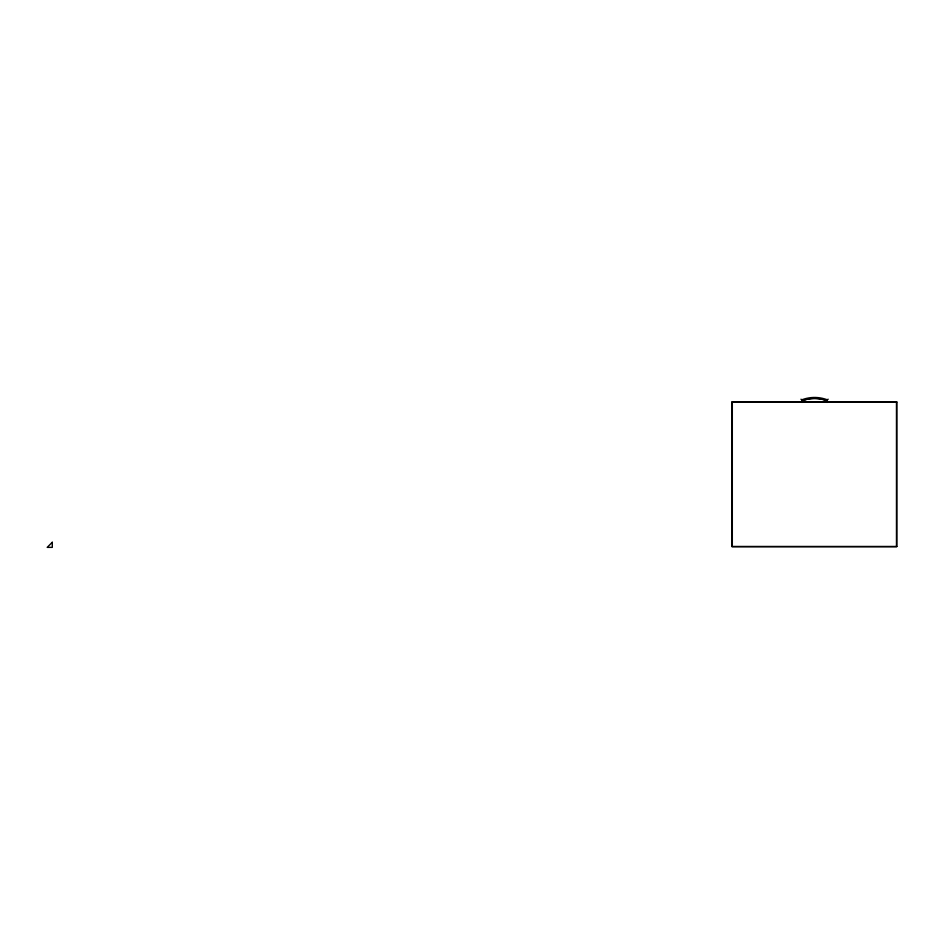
<?xml version="1.0" encoding="UTF-8"?>
<svg xmlns="http://www.w3.org/2000/svg" width="944" height="944" viewBox="0 0 944 944"><rect width="100%" height="100%" fill="white"/><g stroke="black" fill="none" stroke-linecap="round" stroke-linejoin="round"><path stroke-width="1.42" d="M731.989 546.588L896.8 546.588L896.8 401.955L731.989 401.955L731.989 546.588L896.8 546.588M731.989 401.955L896.8 401.955M826.59 400.315L826.319 400.516A34.468 34.468 0 0 0 802.801 400.539L802.518 400.327M800.972 399.218L801.798 399.808L804.418 398.946A35.471 35.471 0 0 1 824.714 398.934L827.322 399.796L828.148 399.194M896.481 402.274L896.481 546.269M827.322 399.796L827.322 402.404M826.319 402.404L826.366 400.48A34.55 34.55 0 0 0 802.766 400.504L802.801 402.404M801.798 399.808L801.798 402.404M732.308 402.274L732.308 546.269M52.286 542.281L47.2 547.367L52.286 547.367L52.286 542.281"/></g></svg>
